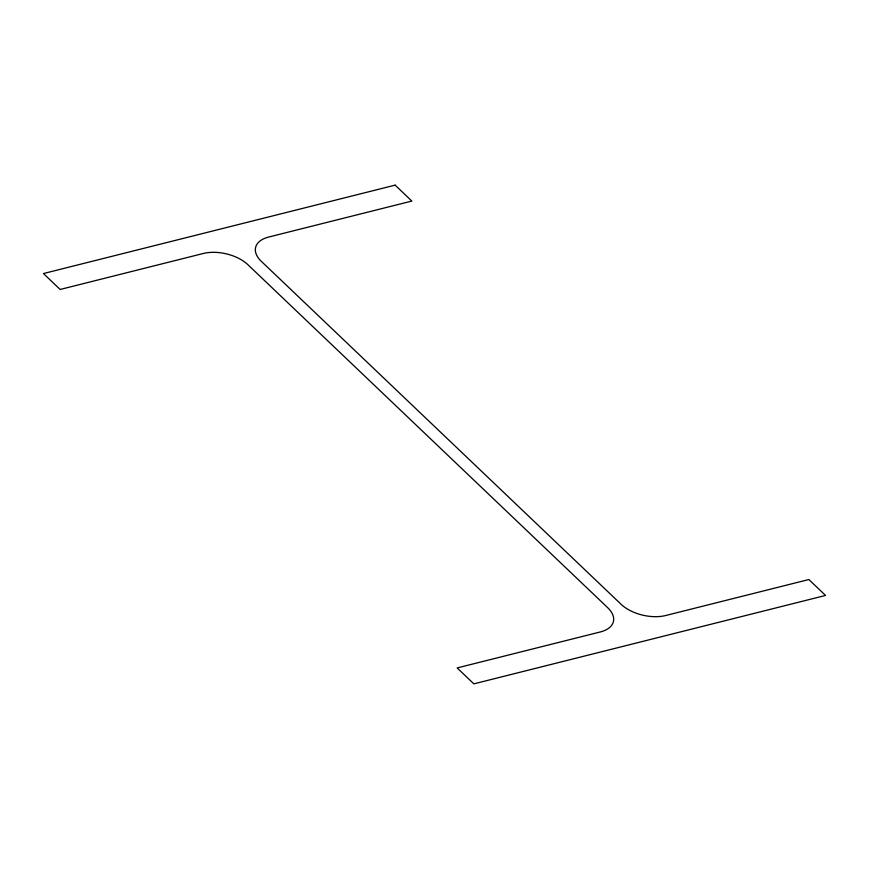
<?xml version="1.0" encoding="UTF-8"?>
<svg xmlns="http://www.w3.org/2000/svg" width="869" height="869" viewBox="0 0 869 869"><rect width="100%" height="100%" fill="white"/><g stroke="black" fill="none" stroke-linecap="round" stroke-linejoin="round"><path stroke-width="1.3" d="M395.134 185.14L43.45 273.55L60.146 289.464L203.335 253.476A32.49 17.891 12.9 0 1 247.871 264.676L607.713 607.703A32.49 17.891 12.9 0 1 600.349 631.948L457.159 667.935L473.866 683.86L825.55 595.45L808.854 579.536L665.665 615.524A32.49 17.891 12.9 0 1 621.129 604.324L261.287 261.297A32.49 17.891 12.9 0 1 268.651 237.052L411.841 201.065L395.134 185.14"/></g></svg>
